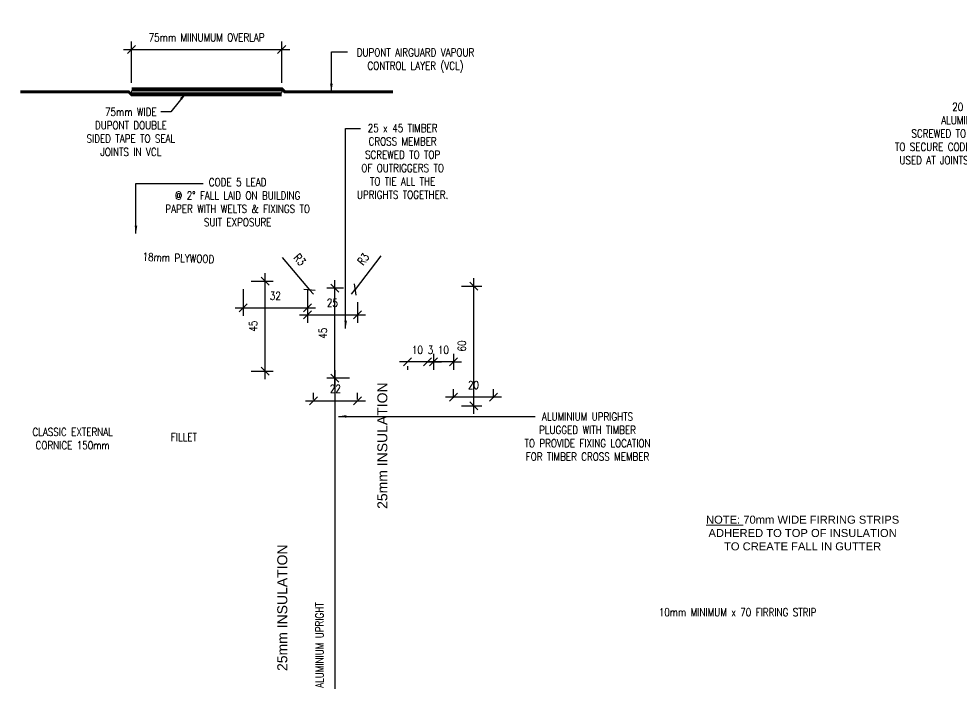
# Model space of a CAD drawing. Header units: millimetres. Extents: x -38686 to 870903, y -23218 to 232707.
# Drawn here: x 868535.3 to 869006.2, y 231687.9 to 232020.1 of the extents above; entities that cross this region are included whole.
import ezdxf

# ---------------------------------------------------------------- set-up
doc = ezdxf.new("R2010")
doc.units = ezdxf.units.MM
doc.header["$LTSCALE"] = 10
doc.header["$PDMODE"] = 35
doc.header["$PDSIZE"] = 50
doc.linetypes.add('HIDDEN', pattern=[0.375, 0.25, -0.125])
doc.layers.add('44 - Detail Text', color=7, linetype='Continuous')
doc.styles.add('1-2', font='romans.shx', dxfattribs={"width": 0.8, "height": 4})
doc.dimstyles.new('1-2', dxfattribs={"dimtxt": 4, "dimasz": 4, "dimexe": 4, "dimexo": 4, "dimgap": 4, "dimtad": 1, "dimdec": 0, "dimzin": 0, "dimdsep": 46, "dimtxsty": '1-2', "dimblk": 'OBLIQUE', "dimcen": 4, "dimdle": 4, "dimclrd": 251, "dimclre": 251, "dimclrt": 251, "dimadec": 0, "dimazin": 0, "dimtfac": 1, "dimtdec": 0, "dimtix": 1, "dimtmove": 1, "dimatfit": 3, "dimfxl": 1, "dimtolj": 1, "dimtzin": 0, "dimlwd": 25, "dimarcsym": 0})

# ---------------------------------------------------------------- blocks, each defined once
blk = doc.blocks.new('_Oblique')
at = {"color": 0, "linetype": 'ByBlock', "lineweight": -2}
blk.add_line((-0.5, -0.5), (0.5, 0.5), dxfattribs=at)
blk = doc.blocks.new('*D1955')
at = {"layer": '44 - Detail Text', "color": 251, "lineweight": -2, "transparency": 16777216}
for p, q in [((868647.48, 231884.93), (868647.48, 231871.58)), ((868679.48, 231884.93), (868679.48, 231871.58))]:
    blk.add_line(p, q, dxfattribs=at)
at = {"layer": '44 - Detail Text', "color": 251, "lineweight": 25, "transparency": 16777216}
blk.add_line((868643.48, 231875.58), (868683.48, 231875.58), dxfattribs=at)
at = {"layer": 'Defpoints', "color": 0, "transparency": 16777216}
for p in [(868647.48, 231888.93), (868679.48, 231888.93), (868679.48, 231875.58)]:
    blk.add_point(p, dxfattribs=at)
at = {"layer": '44 - Detail Text', "color": 251, "lineweight": 25, "transparency": 16777216, "xscale": 4, "yscale": 4, "zscale": 4, "rotation": 180}
blk.add_blockref('_Oblique', (868647.48, 231875.58), dxfattribs=at)
at = {"layer": '44 - Detail Text', "color": 251, "lineweight": 25, "transparency": 16777216, "xscale": 4, "yscale": 4, "zscale": 4}
blk.add_blockref('_Oblique', (868679.48, 231875.58), dxfattribs=at)
at = {"layer": '44 - Detail Text', "color": 251, "lineweight": 9, "transparency": 16777216, "insert": (868663.48, 231881.58), "char_height": 4, "attachment_point": 5, "style": '1-2'}
blk.add_mtext('\\A1;32', dxfattribs=at)
blk = doc.blocks.new('*D1956')
at = {"layer": '44 - Detail Text', "color": 251, "lineweight": 25, "transparency": 16777216}
blk.add_line((868658.45, 231839.93), (868658.45, 231892.93), dxfattribs=at)
at = {"layer": '44 - Detail Text', "color": 251, "lineweight": -2, "transparency": 16777216}
for p, q in [((868651.48, 231888.93), (868662.45, 231888.93)), ((868651.48, 231843.93), (868662.45, 231843.93))]:
    blk.add_line(p, q, dxfattribs=at)
at = {"layer": 'Defpoints', "color": 0, "transparency": 16777216}
for p in [(868647.48, 231888.93), (868658.45, 231888.93), (868647.48, 231843.93)]:
    blk.add_point(p, dxfattribs=at)
at = {"layer": '44 - Detail Text', "color": 251, "lineweight": 25, "transparency": 16777216, "xscale": 4, "yscale": 4, "zscale": 4}
for p, rotation in [((868658.45, 231888.93), 90), ((868658.45, 231843.93), 270)]:
    blk.add_blockref('_Oblique', p, dxfattribs=dict(at, rotation=rotation))
at = {"layer": '44 - Detail Text', "color": 251, "lineweight": 9, "transparency": 16777216, "insert": (868652.45, 231866.43), "char_height": 4, "attachment_point": 5, "rotation": 90, "style": '1-2'}
blk.add_mtext('\\A1;45', dxfattribs=at)
blk = doc.blocks.new('*D1957')
at = {"layer": '44 - Detail Text', "color": 251, "lineweight": -2, "transparency": 16777216}
for p, q in [((868679.48, 231878.35), (868679.48, 231868.1)), ((868704.48, 231878.35), (868704.48, 231868.1))]:
    blk.add_line(p, q, dxfattribs=at)
at = {"layer": '44 - Detail Text', "color": 251, "lineweight": 25, "transparency": 16777216}
blk.add_line((868675.48, 231872.1), (868708.48, 231872.1), dxfattribs=at)
at = {"layer": 'Defpoints', "color": 0, "transparency": 16777216}
for p in [(868679.48, 231882.35), (868704.48, 231882.35), (868704.48, 231872.1)]:
    blk.add_point(p, dxfattribs=at)
at = {"layer": '44 - Detail Text', "color": 251, "lineweight": 25, "transparency": 16777216, "xscale": 4, "yscale": 4, "zscale": 4, "rotation": 180}
blk.add_blockref('_Oblique', (868679.48, 231872.1), dxfattribs=at)
at = {"layer": '44 - Detail Text', "color": 251, "lineweight": 25, "transparency": 16777216, "xscale": 4, "yscale": 4, "zscale": 4}
blk.add_blockref('_Oblique', (868704.48, 231872.1), dxfattribs=at)
at = {"layer": '44 - Detail Text', "color": 251, "lineweight": 9, "transparency": 16777216, "insert": (868691.98, 231878.1), "char_height": 4, "attachment_point": 5, "style": '1-2'}
blk.add_mtext('\\A1;25', dxfattribs=at)
blk = doc.blocks.new('*D1958')
at = {"layer": '44 - Detail Text', "color": 251, "lineweight": 25, "transparency": 16777216}
blk.add_line((868693.25, 231836.35), (868693.25, 231889.35), dxfattribs=at)
at = {"layer": '44 - Detail Text', "color": 251, "lineweight": -2, "transparency": 16777216}
for p, q in [((868697.48, 231885.35), (868689.25, 231885.35)), ((868700.48, 231840.35), (868689.25, 231840.35))]:
    blk.add_line(p, q, dxfattribs=at)
at = {"layer": 'Defpoints', "color": 0, "transparency": 16777216}
for p in [(868693.25, 231885.35), (868701.48, 231885.35), (868704.48, 231840.35)]:
    blk.add_point(p, dxfattribs=at)
at = {"layer": '44 - Detail Text', "color": 251, "lineweight": 25, "transparency": 16777216, "xscale": 4, "yscale": 4, "zscale": 4}
for p, rotation in [((868693.25, 231885.35), 90), ((868693.25, 231840.35), 270)]:
    blk.add_blockref('_Oblique', p, dxfattribs=dict(at, rotation=rotation))
at = {"layer": '44 - Detail Text', "color": 251, "lineweight": 9, "transparency": 16777216, "insert": (868687.25, 231862.85), "char_height": 4, "attachment_point": 5, "rotation": 90, "style": '1-2'}
blk.add_mtext('\\A1;45', dxfattribs=at)
blk = doc.blocks.new('*D1959')
at = {"layer": '44 - Detail Text', "color": 251, "lineweight": -2, "transparency": 16777216}
for p, q in [((868591.64, 231988.11), (868591.64, 232008.76)), ((868666.64, 231988.11), (868666.64, 232008.76))]:
    blk.add_line(p, q, dxfattribs=at)
at = {"layer": '44 - Detail Text', "color": 251, "lineweight": 25, "transparency": 16777216}
blk.add_line((868587.64, 232004.76), (868670.64, 232004.76), dxfattribs=at)
at = {"layer": 'Defpoints', "color": 0, "transparency": 16777216}
for p in [(868666.64, 232004.76), (868591.64, 231984.11), (868666.64, 231984.11)]:
    blk.add_point(p, dxfattribs=at)
at = {"layer": '44 - Detail Text', "color": 251, "lineweight": 25, "transparency": 16777216, "xscale": 4, "yscale": 4, "zscale": 4, "rotation": 180}
blk.add_blockref('_Oblique', (868591.64, 232004.76), dxfattribs=at)
at = {"layer": '44 - Detail Text', "color": 251, "lineweight": 25, "transparency": 16777216, "xscale": 4, "yscale": 4, "zscale": 4}
blk.add_blockref('_Oblique', (868666.64, 232004.76), dxfattribs=at)
at = {"layer": '44 - Detail Text', "color": 251, "lineweight": 9, "transparency": 16777216, "insert": (868629.14, 232010.76), "char_height": 4, "attachment_point": 5, "style": '1-2'}
blk.add_mtext('\\A1;75mm MIINUMUM OVERLAP', dxfattribs=at)
blk = doc.blocks.new('*D1906')
at = {"layer": '44 - Detail Text', "color": 251, "lineweight": 25, "transparency": 16777216}
blk.add_line((868762.69, 231822.63), (868762.69, 231890.38), dxfattribs=at)
at = {"layer": '44 - Detail Text', "color": 251, "lineweight": -2, "transparency": 16777216}
for p, q in [((868756.48, 231886.38), (868766.69, 231886.38)), ((868756.48, 231826.63), (868766.69, 231826.63))]:
    blk.add_line(p, q, dxfattribs=at)
at = {"layer": 'Defpoints', "color": 0, "transparency": 16777216}
for p in [(868752.48, 231886.38), (868762.69, 231886.38), (868752.48, 231826.63)]:
    blk.add_point(p, dxfattribs=at)
at = {"layer": '44 - Detail Text', "color": 251, "lineweight": 25, "transparency": 16777216, "xscale": 4, "yscale": 4, "zscale": 4}
for p, rotation in [((868762.69, 231886.38), 90), ((868762.69, 231826.63), 270)]:
    blk.add_blockref('_Oblique', p, dxfattribs=dict(at, rotation=rotation))
at = {"layer": '44 - Detail Text', "color": 251, "lineweight": 9, "transparency": 16777216, "insert": (868756.69, 231856.51), "char_height": 4, "attachment_point": 5, "rotation": 90, "style": '1-2'}
blk.add_mtext('\\A1;60', dxfattribs=at)
blk = doc.blocks.new('*D1907')
at = {"layer": '44 - Detail Text', "color": 251, "lineweight": -2, "transparency": 16777216}
for p, q in [((868752.48, 231830.63), (868752.48, 231834.97)), ((868772.48, 231830.63), (868772.48, 231834.97))]:
    blk.add_line(p, q, dxfattribs=at)
at = {"layer": '44 - Detail Text', "color": 251, "lineweight": 25, "transparency": 16777216}
blk.add_line((868776.48, 231830.97), (868748.48, 231830.97), dxfattribs=at)
at = {"layer": 'Defpoints', "color": 0, "transparency": 16777216}
for p in [(868752.48, 231830.97), (868752.48, 231826.63), (868772.48, 231826.63)]:
    blk.add_point(p, dxfattribs=at)
at = {"layer": '44 - Detail Text', "color": 251, "lineweight": 25, "transparency": 16777216, "xscale": 4, "yscale": 4, "zscale": 4, "rotation": 180}
blk.add_blockref('_Oblique', (868752.48, 231830.97), dxfattribs=at)
at = {"layer": '44 - Detail Text', "color": 251, "lineweight": 25, "transparency": 16777216, "xscale": 4, "yscale": 4, "zscale": 4}
blk.add_blockref('_Oblique', (868772.48, 231830.97), dxfattribs=at)
at = {"layer": '44 - Detail Text', "color": 251, "lineweight": 9, "transparency": 16777216, "insert": (868762.48, 231836.97), "char_height": 4, "attachment_point": 5, "style": '1-2'}
blk.add_mtext('\\A1;20', dxfattribs=at)
blk = doc.blocks.new('*D1912')
at = {"layer": '44 - Detail Text', "color": 251, "lineweight": 25, "transparency": 16777216}
blk.add_line((868693.25, 231844.35), (868693.25, 231494.35), dxfattribs=at)
at = {"layer": '44 - Detail Text', "color": 251, "lineweight": -2, "transparency": 16777216}
for p, q in [((868700.48, 231840.35), (868689.25, 231840.35)), ((868700.48, 231498.35), (868689.25, 231498.35))]:
    blk.add_line(p, q, dxfattribs=at)
at = {"layer": 'Defpoints', "color": 0, "transparency": 16777216}
for p in [(868704.48, 231840.35), (868693.25, 231498.35), (868704.48, 231498.35)]:
    blk.add_point(p, dxfattribs=at)
at = {"layer": '44 - Detail Text', "color": 251, "lineweight": 25, "transparency": 16777216, "xscale": 4, "yscale": 4, "zscale": 4}
for p, rotation in [((868693.25, 231840.35), 90), ((868693.25, 231498.35), 270)]:
    blk.add_blockref('_Oblique', p, dxfattribs=dict(at, rotation=rotation))
at = {"layer": '44 - Detail Text', "color": 251, "lineweight": 9, "transparency": 16777216, "insert": (868686.2, 231669.35), "char_height": 4, "attachment_point": 5, "rotation": 90, "style": '1-2'}
blk.add_mtext('\\A1;### x 25 x 57 FOLDED CHANNEL ALUMINIUM UPRIGHT', dxfattribs=at)
blk = doc.blocks.new('*D1816')
at = {"layer": '44 - Detail Text', "color": 251, "lineweight": -2, "transparency": 16777216}
for p, q in [((868682.48, 231829.73), (868682.48, 231833.11)), ((868704.48, 231829.73), (868704.48, 231833.11))]:
    blk.add_line(p, q, dxfattribs=at)
at = {"layer": '44 - Detail Text', "color": 251, "lineweight": 25, "transparency": 16777216}
blk.add_line((868678.48, 231829.11), (868708.48, 231829.11), dxfattribs=at)
at = {"layer": 'Defpoints', "color": 0, "transparency": 16777216}
for p in [(868704.48, 231829.11), (868682.48, 231825.73), (868704.48, 231825.73)]:
    blk.add_point(p, dxfattribs=at)
at = {"layer": '44 - Detail Text', "color": 251, "lineweight": 25, "transparency": 16777216, "xscale": 4, "yscale": 4, "zscale": 4, "rotation": 180}
blk.add_blockref('_Oblique', (868682.48, 231829.11), dxfattribs=at)
at = {"layer": '44 - Detail Text', "color": 251, "lineweight": 25, "transparency": 16777216, "xscale": 4, "yscale": 4, "zscale": 4}
blk.add_blockref('_Oblique', (868704.48, 231829.11), dxfattribs=at)
at = {"layer": '44 - Detail Text', "color": 251, "lineweight": 9, "transparency": 16777216, "insert": (868693.48, 231835.11), "char_height": 4, "attachment_point": 5, "style": '1-2'}
blk.add_mtext('\\A1;22', dxfattribs=at)
blk = doc.blocks.new('*D1817')
at = {"layer": '44 - Detail Text', "color": 251, "lineweight": 25, "transparency": 16777216}
for p, q in [((868729.48, 231848.54), (868725.48, 231848.54)), ((868739.48, 231848.54), (868729.48, 231848.54)), ((868739.48, 231848.54), (868743.48, 231848.54))]:
    blk.add_line(p, q, dxfattribs=at)
at = {"layer": '44 - Detail Text', "color": 251, "lineweight": -2, "transparency": 16777216}
blk.add_line((868729.48, 231846.35), (868729.48, 231844.54), dxfattribs=at)
at = {"layer": 'Defpoints', "color": 0, "transparency": 16777216}
for p in [(868729.48, 231850.35), (868729.48, 231848.54), (868739.48, 231848.54)]:
    blk.add_point(p, dxfattribs=at)
at = {"layer": '44 - Detail Text', "color": 251, "lineweight": 25, "transparency": 16777216, "xscale": 4, "yscale": 4, "zscale": 4}
blk.add_blockref('_Oblique', (868729.48, 231848.54), dxfattribs=at)
at = {"layer": '44 - Detail Text', "color": 251, "lineweight": 25, "transparency": 16777216, "xscale": 4, "yscale": 4, "zscale": 4, "rotation": 180}
blk.add_blockref('_Oblique', (868739.48, 231848.54), dxfattribs=at)
at = {"layer": '44 - Detail Text', "color": 251, "lineweight": 9, "transparency": 16777216, "insert": (868734.48, 231854.54), "char_height": 4, "attachment_point": 5, "style": '1-2'}
blk.add_mtext('\\A1;10', dxfattribs=at)
blk = doc.blocks.new('*D1818')
at = {"layer": '44 - Detail Text', "color": 251, "lineweight": -2, "transparency": 16777216}
for p, q in [((868742.48, 231852.51), (868742.48, 231844.54)), ((868752.48, 231852.51), (868752.48, 231844.54))]:
    blk.add_line(p, q, dxfattribs=at)
at = {"layer": '44 - Detail Text', "color": 251, "lineweight": 25, "transparency": 16777216}
for p, q in [((868742.48, 231848.54), (868738.48, 231848.54)), ((868752.48, 231848.54), (868742.48, 231848.54)), ((868752.48, 231848.54), (868756.48, 231848.54))]:
    blk.add_line(p, q, dxfattribs=at)
at = {"layer": 'Defpoints', "color": 0, "transparency": 16777216}
for p in [(868742.48, 231856.51), (868752.48, 231856.51), (868742.48, 231848.54)]:
    blk.add_point(p, dxfattribs=at)
at = {"layer": '44 - Detail Text', "color": 251, "lineweight": 25, "transparency": 16777216, "xscale": 4, "yscale": 4, "zscale": 4}
blk.add_blockref('_Oblique', (868742.48, 231848.54), dxfattribs=at)
at = {"layer": '44 - Detail Text', "color": 251, "lineweight": 25, "transparency": 16777216, "xscale": 4, "yscale": 4, "zscale": 4, "rotation": 180}
blk.add_blockref('_Oblique', (868752.48, 231848.54), dxfattribs=at)
at = {"layer": '44 - Detail Text', "color": 251, "lineweight": 9, "transparency": 16777216, "insert": (868747.48, 231854.54), "char_height": 4, "attachment_point": 5, "style": '1-2'}
blk.add_mtext('\\A1;10', dxfattribs=at)
blk = doc.blocks.new('*D1819')
at = {"layer": '44 - Detail Text', "color": 251, "lineweight": 25, "transparency": 16777216}
for p, q in [((868739.48, 231848.54), (868735.48, 231848.54)), ((868739.48, 231848.54), (868742.48, 231848.54)), ((868742.48, 231848.54), (868746.48, 231848.54))]:
    blk.add_line(p, q, dxfattribs=at)
at = {"layer": 'Defpoints', "color": 0, "transparency": 16777216}
for p in [(868739.48, 231848.54), (868742.48, 231848.54), (868742.48, 231848.54)]:
    blk.add_point(p, dxfattribs=at)
at = {"layer": '44 - Detail Text', "color": 251, "lineweight": 25, "transparency": 16777216, "xscale": 4, "yscale": 4, "zscale": 4}
blk.add_blockref('_Oblique', (868739.48, 231848.54), dxfattribs=at)
at = {"layer": '44 - Detail Text', "color": 251, "lineweight": 25, "transparency": 16777216, "xscale": 4, "yscale": 4, "zscale": 4, "rotation": 180}
blk.add_blockref('_Oblique', (868742.48, 231848.54), dxfattribs=at)
at = {"layer": '44 - Detail Text', "color": 251, "lineweight": 9, "transparency": 16777216, "insert": (868740.98, 231854.54), "char_height": 4, "attachment_point": 5, "style": '1-2'}
blk.add_mtext('\\A1;3', dxfattribs=at)
blk = doc.blocks.new('*D1820')
at = {"layer": '44 - Detail Text', "color": 251, "lineweight": 25, "transparency": 16777216}
for p in [(868716.2, 231901.53), (868701.48, 231882.35)]:
    blk.add_line(p, (868703.3, 231884.73), dxfattribs=at)
at = {"layer": 'Defpoints', "color": 0, "transparency": 16777216}
for p in [(868703.3, 231884.73), (868701.48, 231882.35)]:
    blk.add_point(p, dxfattribs=at)
at = {"layer": '44 - Detail Text', "color": 251, "lineweight": 25, "transparency": 16777216, "xscale": 4, "yscale": 4, "zscale": 4, "rotation": 232.4959816083719}
blk.add_blockref('_Oblique', (868703.3, 231884.73), dxfattribs=at)
at = {"layer": '44 - Detail Text', "color": 251, "lineweight": 9, "transparency": 16777216, "insert": (868707.42, 231899.96), "char_height": 4, "attachment_point": 5, "rotation": 52.496, "style": '1-2'}
blk.add_mtext('\\A1;R3', dxfattribs=at)
blk = doc.blocks.new('*D1821')
at = {"layer": '44 - Detail Text', "color": 251, "lineweight": 25, "transparency": 16777216}
for p in [(868666.82, 231900.78), (868682.48, 231882.35)]:
    blk.add_line(p, (868680.53, 231884.64), dxfattribs=at)
at = {"layer": 'Defpoints', "color": 0, "transparency": 16777216}
for p in [(868680.53, 231884.64), (868682.48, 231882.35)]:
    blk.add_point(p, dxfattribs=at)
at = {"layer": '44 - Detail Text', "color": 251, "lineweight": 25, "transparency": 16777216, "xscale": 4, "yscale": 4, "zscale": 4, "rotation": 310.3462318423446}
blk.add_blockref('_Oblique', (868680.53, 231884.64), dxfattribs=at)
at = {"layer": '44 - Detail Text', "color": 251, "lineweight": 9, "transparency": 16777216, "insert": (868675.66, 231899.64), "char_height": 4, "attachment_point": 5, "rotation": 310.3462, "style": '1-2'}
blk.add_mtext('\\A1;R3', dxfattribs=at)

msp = doc.modelspace()

# ---------------------------------------------------------------- hatches: boundary and pattern name
at = {"layer": '44 - Detail Text', "lineweight": 9}
msp.add_hatch(color=8, dxfattribs=at).paths.add_polyline_path([(868666.644, 231984.106), (868591.644, 231984.106), (868591.644, 231983.106), (868666.644, 231983.106)])

# ---------------------------------------------------------------- linework, layer by layer
at = {"layer": '44 - Detail Text', "color": 8, "linetype": 'HIDDEN', "lineweight": 9, "ltscale": 2, "const_width": 1.5}
for points in [[(868666.644, 231982.106), (868591.644, 231982.106), (868590.144, 231983.606), (868536.067, 231983.606)], [(868591.644, 231985.106), (868666.644, 231985.106), (868668.144, 231983.606), (868722.22, 231983.606)]]:
    msp.add_lwpolyline(points, dxfattribs=at)
at = {"layer": '44 - Detail Text', "color": 8, "lineweight": 9}
msp.add_lwpolyline([(868666.644, 231984.106), (868591.644, 231984.106), (868591.644, 231983.106), (868666.644, 231983.106)], close=True, dxfattribs=at)

# ---------------------------------------------------------------- texts
at = {"layer": '44 - Detail Text', "color": 8, "lineweight": 9, "char_height": 4, "attachment_point": 5, "style": '1-2'}
for s, insert in [('DUPONT AIRGUARD VAPOUR\\PCONTROL LAYER (VCL)', (868733.503, 231999.269)), ('75mm WIDE\\PDUPONT DOUBLE\\PSIDED TAPE TO SEAL\\PJOINTS IN VCL', (868591.296, 231963.495)), ('25 x 45 TIMBER\\PCROSS MEMBER\\PSCREWED TO TOP\\POF OUTRIGGERS TO\\PTO TIE ALL THE\\PUPRIGHTS TOGETHER.', (868727.074, 231948.785)), ('ALUMINIUM UPRIGHTS\\PPLUGGED WITH TIMBER\\PTO PROVIDE FIXING LOCATION\\PFOR TIMBER CROSS MEMBER', (868819.47, 231811.162)), ('CLASSIC EXTERNAL\\PCORNICE 150mm', (868562.201, 231810.163)), ('FILLET', (868617.77, 231810.925)), ('{\\fArial|b0|i0|c0|p34;\\W1;\\L\\C3;NOTE:\\l 70mm WIDE FIRRING STRIPS\\PADHERED TO TOP OF INSULATION\\PTO CREATE FALL IN GUTTER}', (868926.939, 231762.958)), ('10mm MINIMUM x 70 FIRRING STRIP', (868894.443, 231723.35))]:
    msp.add_mtext(s, dxfattribs=dict(at, insert=insert))
for s, insert, width in [('20 x 20 x 3\\PALUMINIUM ANGLE\\PSCREWED TO EAVES EXTRUSION\\PTO SECURE CODE 4 LEADWORK. DETAIL USED AT JOINTS & ABUTMENTS ONLY', (869015.271, 231962.705), 105.13682), ('CODE 5 LEAD\\P@ 2%%D FALL LAID ON BUILDING PAPER WITH WELTS & FIXINGS TO SUIT EXPOSURE', (868644.648, 231928.374), 83.62148)]:
    msp.add_mtext(s, dxfattribs=dict(at, insert=insert, width=width))
at = {"layer": '44 - Detail Text', "color": 8, "lineweight": 9, "insert": (868615.04, 231900.497), "char_height": 4, "attachment_point": 5, "rotation": 358, "style": '1-2', "bg_fill": 3, "box_fill_scale": 1.5, "bg_fill_color": 256, "bg_fill_transparency": 0}
msp.add_mtext('18mm PLYWOOD', dxfattribs=at)
at = {"layer": '44 - Detail Text', "color": 8, "lineweight": 9, "char_height": 5, "attachment_point": 5, "rotation": 90, "style": '1-2'}
for insert in [(868716.975, 231806.671), (868666.975, 231725.625)]:
    msp.add_mtext('{\\fArial|b0|i0|c0|p34;\\W1;\\C3;25mm INSULATION}', dxfattribs=dict(at, insert=insert))

# ---------------------------------------------------------------- dimensions: what is measured, and where the dimension line sits
at = {"layer": '44 - Detail Text', "color": 8, "lineweight": 9}
dim = msp.add_linear_dim(base=(868666.644, 232004.763), p1=(868591.644, 231984.106), p2=(868666.644, 231984.106), dimstyle='1-2', override={"dimpost": 'mm MIINUMUM OVERLAP'}, dxfattribs=at)
dim.commit()
dim.dimension.update_dxf_attribs({"geometry": '*D1959', "text_midpoint": (868629.144, 232010.763)})
for center, mpoint, picture, middle in [((868682.475, 231882.35), (868680.533, 231884.637), '*D1821', (868675.66, 231899.641)), ((868701.475, 231882.35), (868703.302, 231884.73), '*D1820', (868707.425, 231899.958))]:
    dim = msp.add_radius_dim(center=center, mpoint=mpoint, dimstyle='1-2', dxfattribs=at)
    dim.commit()
    dim.dimension.update_dxf_attribs({"geometry": picture, "text_midpoint": middle})
for base, p1, p2, picture, middle in [((868658.449, 231888.93), (868647.475, 231843.93), (868647.475, 231888.93), '*D1956', (868652.449, 231866.43)), ((868693.249, 231885.35), (868704.475, 231840.35), (868701.475, 231885.35), '*D1958', (868687.249, 231862.85)), ((868762.689, 231886.38), (868752.475, 231826.631), (868752.475, 231886.38), '*D1906', (868756.689, 231856.505))]:
    dim = msp.add_linear_dim(base=base, p1=p1, p2=p2, angle=90, dimstyle='1-2', dxfattribs=at)
    dim.commit()
    dim.dimension.update_dxf_attribs({"geometry": picture, "text_midpoint": middle})
for base, p1, p2, picture, middle in [((868679.475, 231875.577), (868647.475, 231888.93), (868679.475, 231888.93), '*D1955', (868663.475, 231881.577)), ((868704.475, 231872.097), (868679.475, 231882.35), (868704.475, 231882.35), '*D1957', (868691.975, 231878.097)), ((868729.475, 231848.536), (868739.475, 231848.536), (868729.475, 231850.355), '*D1817', (868734.475, 231854.536)), ((868742.475, 231848.536), (868739.475, 231848.536), (868742.475, 231848.536), '*D1819', (868740.975, 231854.536)), ((868742.475, 231848.536), (868752.475, 231856.505), (868742.475, 231856.505), '*D1818', (868747.475, 231854.536)), ((868704.475, 231829.108), (868682.475, 231825.728), (868704.475, 231825.728), '*D1816', (868693.475, 231835.108)), ((868752.475, 231830.965), (868772.475, 231826.631), (868752.475, 231826.631), '*D1907', (868762.475, 231836.965))]:
    dim = msp.add_linear_dim(base=base, p1=p1, p2=p2, dimstyle='1-2', dxfattribs=at)
    dim.commit()
    dim.dimension.update_dxf_attribs({"geometry": picture, "text_midpoint": middle})
dim = msp.add_linear_dim(base=(868693.249, 231498.35), p1=(868704.475, 231840.35), p2=(868704.475, 231498.35), angle=90, text='### x 25 x 57 FOLDED CHANNEL ALUMINIUM UPRIGHT', dimstyle='1-2', override={"dimpost": ' x 25 x 57 FOLDED CHANNEL ALUMINIUM UPRIGHT'}, dxfattribs=at)
dim.commit()
dim.dimension.update_dxf_attribs({"geometry": '*D1912', "text_midpoint": (868686.202, 231669.35)})

# ---------------------------------------------------------------- leaders
for points in [[(868691.489, 231983.606), (868691.489, 232003.577), (868699.531, 232003.577)], [(868618.84, 231983.106), (868611.312, 231973.604), (868606.288, 231973.604)], [(868698.608, 231865.165), (868698.608, 231965.214), (868706.092, 231965.214)], [(868593.841, 231912.66), (868593.841, 231937.729), (868627.43, 231937.729)], [(868695.018, 231821.28), (868793.264, 231821.28)]]:
    msp.add_leader(points, dimstyle='1-2', override={"dimgap": 4, "dimtad": 0}, dxfattribs=at)

doc.saveas('drawing.dxf')
